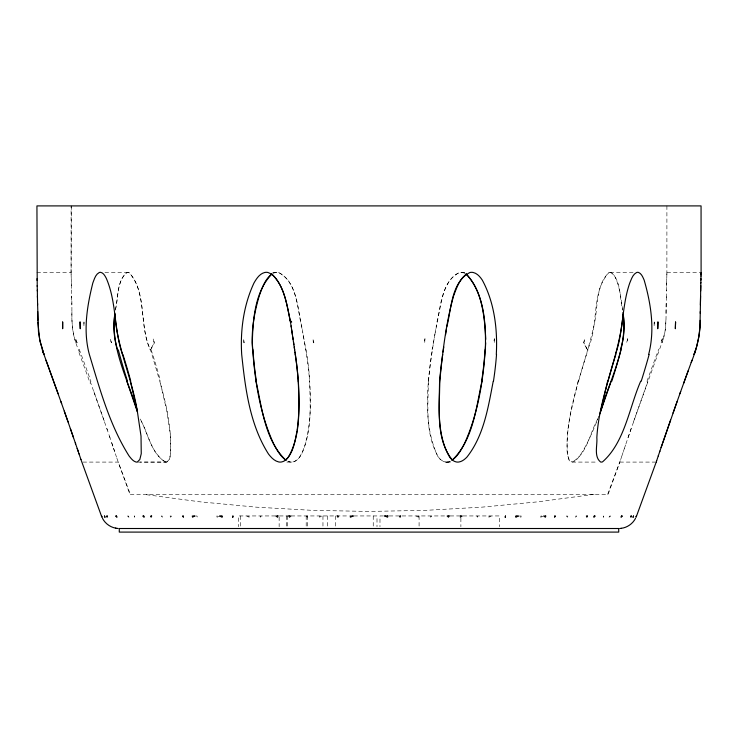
<?xml version="1.0" encoding="UTF-8"?>
<svg xmlns="http://www.w3.org/2000/svg" width="738" height="738" viewBox="0 0 738 738"><rect width="100%" height="100%" fill="white"/><g stroke="black" fill="none" stroke-linecap="round" stroke-linejoin="round"><path stroke-width="0.55" stroke-dasharray="3.69 2.77" d="M71.06 272.516L71.097 205.902M71.116 274.213L71.383 205.902M665.916 320.338L665.335 329.48L663.167 339.332L633.435 421.979M666.017 313.346L666.349 295.975M666.193 303.346C665.805 316.519 666.995 330.255 661.986 342.783M666.313 297.488L666.479 289.942M666.46 291.021L666.875 274.499M666.571 286.381L666.654 283.005M666.875 274.693L666.894 273.844M666.718 280.505L666.765 278.623M666.884 274.213L666.903 205.902M666.94 272.387L701.1 272.322M428.4 381.223C428.022 406.703 424.913 435.743 439.276 458.243C440.844 460.06 442.911 461.61 445.328 461.997A8.183 7.389 -43.1 0 0 447.901 461.97L450.115 461.287M418.529 516.028L418.437 517.218L416.324 516.028M430.706 516.028L430.595 517.218L431.841 516.028M115.312 310.228C118.394 298.272 116.53 281.261 126.899 272.516A8.653 5.083 87.9 0 1 128.956 272.488C147.748 292.599 138.55 327.884 151.272 352.054C160.912 386.085 173.67 421.518 170.008 457.348C169.472 459.304 168.467 462.006 166.059 462.089L139.916 462.089M115.405 309.462C118.55 297.82 116.586 280.855 126.973 272.488A8.653 5.083 88 0 1 129.03 272.506C147.379 292.58 138.689 325.919 150.534 349.83L154.491 342.783L153.126 338.751L154.076 342.783L150.534 349.83M464.506 273.088L462.671 272.488A8.644 8.219 -84.5 0 0 459.34 272.516C439.996 282.396 440.355 311.307 435.688 329.748M436.121 327.1L436.509 324.72M477.837 516.028L477.634 517.218L476.859 516.028M435.272 332.238L435.734 329.48M435.337 331.832L434.414 337.174M434.903 334.351L432.117 349.83M436.942 322.008C441.509 305.929 441.85 280.634 459.47 272.488A8.644 8.219 -84.4 0 1 462.791 272.506L464.645 273.152M434.129 338.742C428.206 376.97 421.057 419.452 437.56 455.946C440.152 460.752 445.66 463.261 451.038 462.089M489.091 516.028L488.87 517.218L491.157 516.028M587.466 349.83L583.924 342.783L584.874 338.751L583.509 342.783L587.466 349.83C599.394 326.03 590.474 292.294 609.044 272.488M578.057 381.223C572.716 406.389 563.657 432.791 568.417 458.695C568.98 460.254 570.077 462.089 571.941 462.089L596.95 462.089M116.872 458.243L129.888 494.349L608.112 494.349L619.874 462.016M607.642 494.349L620.704 459.506M620.658 459.645L621.996 455.614M621.885 455.946L623.499 451.103M623.306 451.693L624.671 447.625M624.403 448.418L626.285 442.828M625.916 443.925L631.175 428.501M628.038 437.671L647.872 381.223M598.896 416.103C598.472 417.256 572.015 487.634 567.125 451.693C565.788 407.644 584.874 366.878 594.145 324.72C598.131 308.097 595.465 285.154 608.97 272.516A8.653 5.083 -87.9 0 1 611.101 272.506L613.084 273.946A14.391 8.441 -88.1 0 1 613.546 274.508M597.752 419.018C589.819 432.486 587.208 454.433 571.941 462.089M261.141 516.028L260.366 517.218L260.163 516.028M321.676 516.028L319.563 517.218L319.471 516.028M218.725 516.425L217.073 517.218L216.806 516.028L219.555 516.028M273.355 273.152L275.209 272.516A8.644 8.219 84.8 0 1 278.66 272.516C298.124 282.765 297.506 311.104 302.312 329.748M450.254 461.222L446.518 462.089M273.494 273.088L275.329 272.488M292.848 461.97C299.075 460.521 301.916 453.722 304.074 448.418C315.034 411.444 309.895 371.915 303.143 334.637M594.118 494.349L538.122 501.812L481.877 507.154L425.411 510.364L369 511.434L312.589 510.364L256.123 507.154L199.878 501.812L143.882 494.349M36.9 272.322L71.06 272.34M104.934 272.322L127.96 272.322M272.709 272.322L276.934 272.322M461.065 272.322L465.291 272.322M610.04 272.322L635.372 272.322M82.933 462.089L118.145 462.089L130.358 494.349M137.748 462.089L166.198 462.089M286.879 462.089L291.713 462.089M446.748 462.089L451.121 462.089M619.855 462.089L655.067 462.089M194.362 516.028L197.009 516.028L197.314 517.218L195.349 516.425M275.348 515.945L238.485 515.945L238.485 526.72M279.453 515.945L289.988 515.945M291.104 515.945L349.268 515.945M353.816 515.945L376.998 515.945L376.998 526.72M383.428 515.945L379.978 515.945L379.978 526.72M389.175 515.945L448.944 515.945M450.088 515.945L499.515 515.945L499.515 526.72M519.367 516.028L521.194 516.028L520.927 517.218L519.275 516.425M166.059 462.089C151.096 454.654 148.486 433.252 140.663 420.116M290.099 461.97L287.885 461.287M278.53 272.488C297.451 281.907 297.285 309.204 301.879 327.1M288.078 461.37L289.979 461.942A8.201 7.408 43.1 0 0 292.958 461.951C295.763 461.379 297.986 459.331 299.637 457.099C312.626 434.396 310.2 406.407 309.6 381.223M611.027 272.488C621.414 280.855 619.45 297.82 622.595 309.462M246.843 516.028L249.13 517.218L248.909 516.028M306.159 516.028L307.405 517.218L307.294 516.028M140.248 419.018C147.766 432.975 151.041 452.745 165.174 461.97A8.201 4.576 67.8 0 0 166.871 461.97L169.242 459.506L170.681 453.685L170.506 436.14L166.834 411.084L159.943 381.223M71.955 311.501C71.3 325.421 73.505 339.369 79.455 352.054M90.128 381.223L104.565 421.979M93.837 391.518L107.407 430.217M106.825 428.501L109.962 437.671M109.436 436.14L114.501 451.103M76.014 342.783C70.156 327.875 72.573 311.556 71.651 295.975M111.715 442.828L113.329 447.625M113.597 448.418L115.506 454.119M115.359 453.685L116.936 458.446M304.028 339.618L302.663 331.832M304.619 342.783L305.883 349.83M302.266 329.48L302.728 332.238M622.688 310.228C621.018 298.706 619.966 286.602 614.606 276.067A17.278 10.12 -88.2 0 0 613.555 274.499M71.106 274.102L71.235 278.623M71.226 278.3L71.54 291.021M71.337 282.433L71.411 285.597M71.521 289.942L71.835 305.034M460.89 518.094L460.89 526.72M419.083 515.945L419.083 526.72M373.234 515.945L373.234 526.72M335.578 515.945L335.578 526.72M327.488 515.945L327.488 526.72M322.958 515.945L322.958 526.72M307.552 515.945L307.552 526.72M306.196 515.945L306.196 526.72M287.414 515.945L287.414 526.72M286.648 515.945L286.648 526.72M279.139 517.024L279.139 526.72M240.32 515.945L240.32 526.72M306.076 349.812A354.618 325.569 30.4 0 1 309.766 381.223M151.096 349.757A354.618 221.603 64 0 1 160.506 381.232M646.977 381.297A354.627 33.127 -69.9 0 1 658.766 349.111M79.178 349.175A354.609 33.025 69.9 0 1 90.94 381.288M578.629 381.214A354.618 220.514 -64.1 0 1 588.02 349.895M78.975 352.57A354.489 31.928 69.9 0 1 90.23 383.363M428.557 381.223A354.6 325.237 -30.8 0 1 432.293 349.84M494.322 338.751L494.294 342.783L493.768 342.783L494.322 338.751M83.984 322.008L83.901 326.242L83.984 322.008M654.246 322.008L654.099 326.242L654.246 322.008M134.694 516.028L134.648 517.218L134.224 516.028L134.694 516.028M424.968 338.751L424.719 342.783L424.138 342.783L424.968 338.751M627.743 338.751L626.599 342.783L627.743 338.751M540.991 516.028L540.686 517.218L543.638 516.028L540.991 516.028M567.845 516.028L567.485 517.218L566.397 516.028L567.845 516.028M575.963 516.028L575.585 517.218L576.756 516.028L575.963 516.028M662.327 338.751L660.944 342.783L662.327 338.751M603.776 516.028L603.352 517.218L603.776 516.028M609.496 516.028L609.062 517.218L610.52 516.028L609.496 516.028M171.603 516.028L170.515 517.218L170.155 516.028L171.603 516.028M77.056 342.783L75.673 338.751L77.056 342.783M111.401 342.783L110.257 338.751L111.401 342.783M244.232 342.783L243.706 342.783L243.678 338.751L244.232 342.783M313.862 342.783L313.281 342.783L313.032 338.751L313.862 342.783M128.504 516.028L127.48 516.028L128.938 517.218L128.504 516.028M162.037 516.028L161.244 516.028L162.415 517.218L162.037 516.028"/><path stroke-width="1.11" d="M700.178 320.338C700.353 334.868 696.663 349.129 691.192 362.506M700.297 311.501L699.956 327.082L698.831 336.823L696.58 346.961L694.08 354.461L695.731 349.83M700.27 313.346L700.565 295.975M700.399 305.034L700.786 285.597M700.666 291.021L700.851 282.433M485.346 349.83C486.093 324.323 484.432 292.894 465.89 273.844M700.906 280.08L701.008 275.864M700.842 283.005L700.943 278.623M701.045 274.499L701.072 273.503M701.072 273.429L701.091 272.673M701.1 272.488L701.063 205.902L36.937 205.902L37.232 286.381M701.008 276.067L701.063 273.946M701.063 273.724L701.082 273.152M387.662 516.028L387.635 517.218L384.849 516.028M485.696 342.783C483.787 377.219 478.759 412.302 464.322 443.925C461.149 449.912 457.726 456.305 452.007 460.254M496.305 354.461C497.643 329.194 494.442 302.562 482.283 280.08C480.087 276.815 477.255 273.401 473.224 272.488A8.653 8.219 -85.1 0 0 469.903 272.516C451.121 282.073 451.388 309.36 446.739 327.082M114.934 313.346C112.988 325.541 113.735 338.078 117.637 349.83M114.805 314.812C110.442 348.65 128.412 380.411 137.526 412.025M297.137 430.217C300.864 402.533 298.613 374.424 294.222 346.961M448.722 516.028L448.575 517.218L447.136 516.028L449.59 515.945M623.066 314.812C619.311 356.768 599.182 395.384 596.839 437.671C597.549 444.996 593.666 456.564 600.538 461.97A8.201 4.566 -67.6 0 0 602.512 461.887C624.828 442.357 629.302 407.265 640.695 381.223M466.388 274.102C459.442 279.324 456.508 288.161 453.575 295.975C445.586 324.452 442.431 354.102 439.534 383.456C439.165 407.994 436.841 435.365 449.793 457.348C451.379 459.433 453.483 461.315 456.102 461.914A8.192 7.389 -42.8 0 0 458.962 461.997C462.136 461.471 464.765 459.359 466.933 457.099C483.87 435.697 488.215 407.293 493.233 381.223M443.012 352.054L443.778 346.961M445.595 334.692L446.508 328.622M481.951 381.223C476.019 408.04 473.132 440.171 452.173 460.143M296.953 431.278C294.914 441.259 293.456 453.104 285.366 460.254M600.695 411.084L607.605 381.223M648.637 354.461C655.049 330.015 651.054 303.945 644.145 280.08C642.89 277.294 641.682 273.816 638.665 272.488A8.653 5.083 -88.2 0 0 636.608 272.506C632.669 274.471 631.368 279.278 629.754 283.005C621.71 306.132 623.527 331.325 615.474 354.461M620.363 349.83C624.413 337.838 624.911 325.034 622.973 312.598M259.232 295.975C254.047 313.373 250.975 331.648 252.654 349.83M611.156 381.223L599.671 414.092M636.553 516.028L656.239 461.997M656.211 462.071L656.654 460.733M656.617 460.863L658.379 455.614M658.268 455.946L659.901 451.103M659.698 451.693L662.337 443.925M661.082 447.625L677.115 401.509M662.715 442.828L670.556 420.116M259.582 294.969C262.294 287.488 265.136 279.112 271.722 274.102M673.019 413.077L680.676 391.518M679.901 393.695L688.185 370.762M683.572 383.456L692.023 360.245M600.861 410.974C609.837 379.59 627.761 347.985 623.167 314.406M694.08 354.461L695.011 352.054M635.51 518.38C632.706 523.759 627.189 527.633 621.156 528.334M271.953 273.946C254.85 291.538 252.922 319.25 252.304 342.783C254.213 377.219 259.241 412.302 273.678 443.925C276.851 449.912 280.274 456.305 285.993 460.254M619.874 528.463L621.295 528.334M290.2 320.338L290.468 322.008L291.713 322.008L290.2 320.338C286.851 304.776 284.462 287.008 272.885 275.089A14.778 14.05 85.4 0 0 271.612 274.102L267.977 272.488A8.653 8.219 85.2 0 0 264.656 272.506C259.536 273.835 256.437 278.715 253.973 283.005C243.651 305.117 240.191 330.209 241.695 354.461C245.302 388.539 249.767 424.645 268.558 454.119C271.16 457.44 274.287 460.899 278.567 461.914A8.192 7.389 42.7 0 0 281.436 461.997C284.361 461.527 286.695 459.405 288.401 457.099C301.362 434.378 298.908 406.407 298.318 381.223M37.841 322.008L39.677 339.618L43.92 354.461L40.129 341.786L38.468 331.832L37.564 303.346M278.318 515.945L275.846 516.028L277.645 517.218L277.488 516.028M288.558 515.945L290.864 516.028L289.425 517.218L289.278 516.028M384.581 515.945L388.031 515.945M102.49 518.38C105.1 523.362 110.036 527.107 115.58 528.122M116.705 528.334L118.126 528.463M115.442 528.122L116.844 528.334M285.827 460.143C264.868 440.171 261.981 408.04 256.049 381.223M271.769 274.213C284.979 286.187 286.916 305.883 290.523 322.312M466.434 274.213C482.421 291.113 484.552 316.962 485.779 339.332M452.495 460.143C434.977 438.713 439.922 406.979 439.682 381.223A355.485 325.403 -31.8 0 1 442.717 354.461M42.989 352.054L43.92 354.461M45.977 360.245L61.632 403.612M137.157 411.084L126.844 381.223M101.447 516.028L80.857 459.294M58.099 393.695L42.269 349.83M60.885 401.509L68.099 421.979M64.271 411.084L73.523 437.671M70.359 428.501L75.663 443.925M75.285 442.828L79.123 454.119M77.186 448.418L78.302 451.693M78.975 453.685L80.931 459.506M114.907 314.471C117.065 347.746 132.065 378.253 137.268 410.974M122.526 354.461C113.818 329.794 116.77 302.432 106.29 278.3C104.999 275.957 103.532 272.857 100.608 272.331A8.644 5.083 88.2 0 0 99.261 272.516C95.396 274.481 94.289 279.305 92.822 283.005C87.047 306.15 82.96 331.002 89.363 354.461C99.833 389.138 109.593 425.042 129.058 455.946C130.949 458.307 132.914 461.102 135.958 462.016A8.146 4.539 67.6 0 0 137.36 461.997L139.823 459.506L141.253 453.685L141.023 436.14L137.305 411.084L130.395 381.223M290.468 322.008L291.261 327.082M291.076 325.882L293.134 339.618M294.988 352.054L295.348 354.461M291.667 329.748L292.405 334.692M293.456 341.786L294.647 349.83M292.718 336.823L293.89 344.757M37.057 278.623L37.103 280.505M37.214 285.597L37.334 291.021M37.315 289.942L37.463 297.488M37.435 295.975L37.601 305.034M37.703 311.501L37.822 320.338M295.228 354.471A355.43 325.283 31.9 0 1 298.207 381.223M496.526 354.443A355.467 307.755 -46.9 0 1 493.464 381.223M485.06 349.849A354.609 305.154 -47.8 0 1 481.646 381.223M649.154 354.397A355.43 172.618 -67 0 1 641.202 381.232M621.027 349.729A354.618 169.399 -67.1 0 1 611.802 381.232M122.877 354.424A355.43 219.352 64.2 0 1 130.755 381.232M127.499 381.214A354.609 168.199 67.1 0 1 118.311 349.932M607.955 381.214A355.467 218.725 -64.3 0 1 615.824 354.498M256.372 381.223A354.609 305.126 47.8 0 1 252.959 349.849M62.656 322.008L62.647 328.631L62.656 322.008M657.945 322.008L657.742 328.631L657.945 322.008M675.565 322.008L675.353 328.631L675.565 322.008M400.061 516.028L400.005 517.218L400.642 516.028L400.061 516.028M107.213 516.028L107.111 517.218L106.641 516.028L107.213 516.028M232.931 516.028L232.774 517.218L232.931 516.028M460.512 516.028L460.355 517.218L462.154 516.028L460.512 516.028M505.475 516.028L505.226 517.218L505.475 516.028M516.037 516.028L515.77 517.218L518.445 516.028L516.037 516.028M545.714 516.028L545.4 517.218L543.648 516.028L545.714 516.028M554.875 516.028L554.542 517.218L555.363 516.028L554.875 516.028M587.291 516.028L586.894 517.218L586.378 516.028L587.291 516.028M594.247 516.028L593.841 517.218L595.225 516.028L594.247 516.028M621.488 516.028L621.027 517.218L622.429 516.028L621.488 516.028M631.359 516.028L630.889 517.218L630.787 516.028L631.359 516.028M633.518 516.028L633.047 517.218L633.518 516.028M636.414 516.028L635.925 517.218L636.424 516.028M151.622 516.028L151.106 517.218L150.709 516.028L151.622 516.028M194.352 516.028L192.6 517.218L192.286 516.028L194.352 516.028M353.151 516.028L350.365 517.218L350.338 516.028L353.151 516.028M80.055 322.008L80.257 328.631L80.055 322.008M104.482 516.028L104.953 517.218L104.482 516.028M116.512 516.028L115.571 516.028L116.973 517.218L116.512 516.028M143.753 516.028L142.775 516.028L144.159 517.218L143.753 516.028M183.125 516.028L182.637 516.028L183.458 517.218L183.125 516.028M221.963 516.028L219.555 516.028L222.23 517.218L221.963 516.028M337.939 516.028L337.358 516.028L337.995 517.218L337.939 516.028M618.721 528.509L119.279 528.509L119.279 532.098L618.721 532.098L618.721 528.509M102.075 517.218L101.576 516.028L102.075 517.218"/></g></svg>
